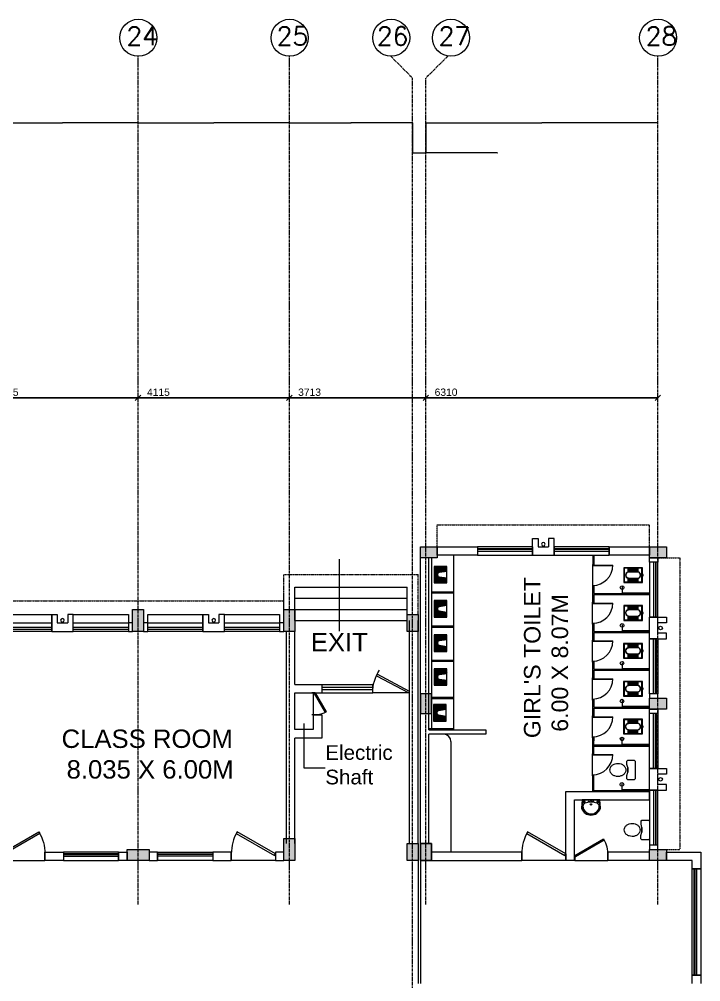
# Model space of a CAD drawing. Header units: inches. Extents: x 719368 to 6315912, y -2624014 to 446967.
# Drawn here: x 5530623 to 5549158, y -1990050 to -1963872 of the extents above; entities that cross this region are included whole.
import ezdxf
from ezdxf.lldxf.tags import DXFTag

# ---------------------------------------------------------------- set-up
doc = ezdxf.new("R2010")
doc.units = ezdxf.units.IN
doc.header["$LTSCALE"] = 20
doc.header["$MEASUREMENT"] = 0
doc.header["$PDMODE"] = 3
for name, pattern in [('CENTER', [2, 1.25, -0.25, 0.25, -0.25]), ('CENTER2', [1.125, 0.75, -0.125, 0.125, -0.125]), ('DASHED2', [0.375, 0.25, -0.125])]:
    doc.linetypes.add(name, pattern=pattern)
doc.layers.get('0').update_dxf_attribs({"color": 51, "lineweight": 30})
doc.layers.get('Defpoints').update_dxf_attribs({"lineweight": 25})
for name, color, linetype, lineweight in [('CLL LEV.', 252, 'Continuous', 18), ('COLUMN', 2, 'Continuous', 25), ('CUBICAL TOILET', 160, 'Continuous', 9), ('DIM', 7, 'Continuous', 13), ('DOOR', 43, 'Continuous', 13), ('FIXTURE', 15, 'DASHDOT', 9), ('GRID', 202, 'CENTER', 5), ('PROJ.', 30, 'DASHED2', 13), ('STAIR', 4, 'Continuous', 25), ('Text', 7, 'Continuous', 15), ('Ventilator', 6, 'DASHED', 20), ('WALL', 1, 'Continuous', 18), ('window', 71, 'Continuous', 18), ('Window-Wall', 7, 'Continuous', 20)]:
    doc.layers.add(name, color=color, linetype=linetype, lineweight=lineweight)
for name, color, linetype in [('expension joint', 248, 'Continuous'), ('grid text', 140, 'Continuous'), ('STAIRS', 1, 'Continuous')]:
    doc.layers.add(name, color=color, linetype=linetype)
doc.styles.add('BOLD', font='arial.ttf')
doc.styles.add('L120', font='simplex.shx', dxfattribs={"height": 1})
doc.styles.add('Tabrej', font='romans.shx')
tags = doc.linetypes.add('DASHDOT', pattern=[1, 0.5, -0.25, 0, -0.25]).pattern_tags.tags
tags[10:11] = [DXFTag(74, 4), DXFTag(75, 0), DXFTag(340, '0'), DXFTag(46, 1.0), DXFTag(50, 0.0), DXFTag(44, 0.0), DXFTag(45, 0.0)]
tags[8:9] = [DXFTag(74, 4), DXFTag(75, 0), DXFTag(340, '0'), DXFTag(46, 1.0), DXFTag(50, 0.0), DXFTag(44, 0.0), DXFTag(45, 0.0)]
tags[6:7] = [DXFTag(74, 4), DXFTag(75, 0), DXFTag(340, '0'), DXFTag(46, 1.0), DXFTag(50, 0.0), DXFTag(44, 0.0), DXFTag(45, 0.0)]
tags[4:5] = [DXFTag(74, 4), DXFTag(75, 0), DXFTag(340, '0'), DXFTag(46, 1.0), DXFTag(50, 0.0), DXFTag(44, 0.0), DXFTag(45, 0.0)]
tags = doc.linetypes.add('DASHED', pattern=[0.75, 0.5, -0.25]).pattern_tags.tags
tags[6:7] = [DXFTag(74, 4), DXFTag(75, 0), DXFTag(340, '0'), DXFTag(46, 1.0), DXFTag(50, 0.0), DXFTag(44, 0.0), DXFTag(45, 0.0)]
tags[4:5] = [DXFTag(74, 4), DXFTag(75, 0), DXFTag(340, '0'), DXFTag(46, 1.0), DXFTag(50, 0.0), DXFTag(44, 0.0), DXFTag(45, 0.0)]
doc.dimstyles.new('Copy of S3', dxfattribs={"dimtxt": 200, "dimasz": 150, "dimexe": 5, "dimexo": 5, "dimgap": 50, "dimtad": 1, "dimjust": 1, "dimdec": 0, "dimzin": 3, "dimdsep": 46, "dimtxsty": 'BOLD', "dimblk1": 'OBLIQUE', "dimblk2": 'OBLIQUE', "dimsah": 1, "dimcen": 0.0625, "dimdle": 5, "dimclrd": 230, "dimclre": 251, "dimclrt": 2, "dimadec": 0, "dimazin": 0, "dimtfac": 1, "dimtdec": 0, "dimtix": 1, "dimtofl": 0, "dimtmove": 2, "dimatfit": 3, "dimfxl": 0, "dimtolj": 1, "dimtzin": 2, "dimlwd": -1, "dimlwe": -1, "dimarcsym": 0})
doc.dimstyles.new('Current Dim style', dxfattribs={"dimscale": 0.3, "dimtxt": 1.8, "dimasz": 1.2, "dimexe": 0.18, "dimexo": 1, "dimgap": 0.09, "dimtad": 0, "dimzin": 0, "dimdsep": 46, "dimtxsty": 'Tabrej', "dimcen": 0.09, "dimclrd": 256, "dimclre": 256, "dimclrt": 7, "dimadec": 0, "dimazin": 0, "dimtfac": 1, "dimtofl": 0, "dimtmove": 2, "dimatfit": 3, "dimfxl": 0, "dimtolj": 1, "dimtzin": 0, "dimlwd": -1, "dimlwe": -1, "dimarcsym": 0})
doc.dimstyles.new('DIM', dxfattribs={"dimtxt": 0.8, "dimasz": 0.4, "dimexe": 0.18, "dimexo": 0.0625, "dimgap": 0.1, "dimtad": 0, "dimdec": 3, "dimzin": 0, "dimdsep": 46, "dimtxsty": 'Tabrej', "dimcen": 0, "dimclrd": 251, "dimclre": 256, "dimclrt": 7, "dimadec": 0, "dimazin": 0, "dimtfac": 1, "dimtdec": 3, "dimtofl": 0, "dimtmove": 0, "dimatfit": 3, "dimfxl": 0, "dimtolj": 1, "dimtzin": 0, "dimlwd": -1, "dimlwe": -1, "dimarcsym": 0})

# ---------------------------------------------------------------- blocks, each defined once
blk = doc.blocks.new('*U81')
for p, q in [((0, 0), (0, 6)), ((40, 0), (40, 6))]:
    blk.add_line(p, q)
blk.add_lwpolyline([(0, 0), (34.64, -20), (35.52, -18.48), (0.88, 1.52)], close=True)
blk.add_arc((0, 0), 40, 330, 360)
blk = doc.blocks.new('New Doors')
at = {"layer": 'DOOR'}
blk.add_line((0, 0.18), (1.199, 0.18), dxfattribs=at)
at = {"layer": 'DOOR', "xscale": 0.0299845412869386, "yscale": 0.0299845412869386, "zscale": 0.0299845412869386}
blk.add_blockref('*U81', (0, 0), dxfattribs=at)
blk = doc.blocks.new('VENTILATOR')
at = {"layer": 'Ventilator', "ltscale": 0.02}
for p, q in [((-0.18, -1.5), (-0.18, 0)), ((-0.165, 0), (-0.165, -1.5))]:
    blk.add_line(p, q, dxfattribs=at)
at = {"layer": 'Window-Wall'}
for p, q in [((-0.23, 0), (0, 0)), ((-0.23, -1.5), (-0.23, 0)), ((-0.115, 0), (-0.115, -1.5)), ((0, 0), (0, -1.5)), ((-0.23, -1.5), (0, -1.5))]:
    blk.add_line(p, q, dxfattribs=at)
blk = doc.blocks.new('1.5 M Window')
at = {"layer": 'CLL LEV.'}
for p, q in [((-0.23, 0), (-0.46, 0)), ((-0.46, 0), (-0.46, -1.5)), ((-0.46, -1.5), (-0.23, -1.5))]:
    blk.add_line(p, q, dxfattribs=at)
at = {"layer": 'window'}
for p, q in [((-0.065, 0), (-0.065, -1.5)), ((-0.05, -1.5), (-0.05, 0))]:
    blk.add_line(p, q, dxfattribs=at)
at = {"layer": 'Window-Wall'}
for p, q in [((0, 0), (-0.23, 0)), ((-0.23, 0), (-0.23, -1.5)), ((-0.115, 0), (-0.115, -1.5)), ((0, -1.5), (0, 0)), ((-0.23, -1.5), (0, -1.5))]:
    blk.add_line(p, q, dxfattribs=at)
blk = doc.blocks.new('New Shaft')
at = {"layer": 'FIXTURE'}
blk.add_circle((0.327, -0.302), 0.05, dxfattribs=at)
at = {"layer": 'WALL'}
for p, q in [((0.035, 0), (0.62, 0)), ((0.035, 0), (0.035, -0.46)), ((0.185, -0.46), (0.185, -0.23)), ((0.185, -0.23), (0.47, -0.23)), ((0.47, -0.46), (0.47, -0.23)), ((0.62, 0), (0.62, -0.46)), ((0.035, -0.46), (0.185, -0.46)), ((0.62, -0.46), (0.47, -0.46))]:
    blk.add_line(p, q, dxfattribs=at)
blk = doc.blocks.new('Door - Left Hung 36 in.')
blk.add_lwpolyline([(0.75, -1.3), (0, 0), (31.18, 18), (31.93, 16.7)], close=True)
blk.add_arc((0, 0), 36, 0, 37.31013)
blk = doc.blocks.new('C3')
at = {"layer": 'COLUMN'}
h = blk.add_hatch(color=7, dxfattribs=at)
h.dxf.hatch_style = 1
h.paths.add_polyline_path([(0.3, 0), (0, 0), (0, -0.53), (0.3, -0.53)])
for p, q in [((0, 0), (0, -0.53)), ((0.3, 0), (0, 0)), ((0.3, -0.53), (0.3, 0)), ((0, -0.53), (0.3, -0.53))]:
    blk.add_line(p, q, dxfattribs=at)
blk = doc.blocks.new('*X5')
at = {"color": 0}
for p, q in [((705, 323), (943, 561)), ((705, 365), (900, 561)), ((705, 408), (858, 561)), ((705, 450), (815, 561)), ((705, 493), (773, 561)), ((705, 535), (730, 561)), ((848, 383), (705, 526)), ((854, 419), (712, 561)), ((866, 449), (755, 561)), ((888, 469), (797, 561)), ((921, 479), (839, 561)), ((1145, 298), (882, 561)), ((899, 474), (985, 561)), ((1145, 340), (924, 561)), ((944, 477), (1027, 561)), ((1145, 383), (967, 561)), ((971, 462), (1070, 561)), ((990, 438), (1112, 561)), ((998, 404), (1145, 551)), ((1145, 425), (1009, 561)), ((1145, 467), (1051, 561)), ((1145, 510), (1094, 561)), ((1145, 552), (1136, 561)), ((842, 346), (705, 483)), ((835, 310), (705, 441)), ((705, 280), (858, 434)), ((829, 274), (705, 398)), ((705, 238), (847, 381)), ((823, 237), (705, 356)), ((798, 221), (705, 314)), ((755, 221), (705, 271)), ((730, 221), (839, 330)), ((772, 221), (830, 279)), ((1145, 255), (999, 401)), ((1004, 368), (1145, 508)), ((1137, 221), (1007, 350)), ((1011, 332), (1145, 466)), ((1095, 221), (1016, 299)), ((1017, 295), (1145, 423)), ((1023, 259), (1145, 381)), ((1029, 223), (1145, 339)), ((1069, 221), (1145, 296)), ((713, 221), (705, 229)), ((815, 221), (822, 228)), ((1052, 221), (1024, 248)), ((1112, 221), (1145, 254))]:
    blk.add_line(p, q, dxfattribs=at)
blk = doc.blocks.new('RSA CL7')
blk.add_lwpolyline([(8.9, 0), (-8.9, 0), (-8.9, -13.8), (-3.9, -13.8), (3.9, -13.8), (8.9, -13.8)], close=True)
blk.add_lwpolyline([(-4.1, -13.6), (-2.8, -5.7, -0.835943), (2.8, -5.8), (4.1, -13.6), (8.7, -13.6), (8.7, -0.2), (-8.7, -0.2), (-8.7, -13.6)], format="xyb", close=True)
blk.add_lwpolyline([(-3.9, -13.8), (-2.6, -5.8, -0.835548), (2.6, -5.8), (3.9, -13.8)], format="xyb")
for centre, start, end in [((-1.4, -4.1), 207.2135, 40.9564), ((0, -3.6), 185.8999, 355.8249), ((1.5, -4.1), 140.9962, 329.3468)]:
    blk.add_arc(centre, 0.493, start, end)
at = {"xscale": 0.0393714285714286, "yscale": 0.0393714285714286, "zscale": 0.0393714285714286}
blk.add_blockref('*X5', (-36.4, -22.3), dxfattribs=at)
blk = doc.blocks.new('RH 1200')
for p, q in [((21, 0), (21, 43.3)), ((21.7, 0), (21.7, 43.3)), ((-21.7, 0), (21.7, 0)), ((21.7, 0), (21, 0))]:
    blk.add_line(p, q)
at = {"extrusion": (0, 0, -1)}
blk.add_ellipse((21.7, 0), major_axis=(-30.6, 30.6), ratio=1, start_param=5.497787, end_param=7.068583, dxfattribs=at)
blk = doc.blocks.new('GHH')
at = {"layer": 'DOOR', "ltscale": 20}
blk.add_line((3289.697, -299.103), (3289.697, -299.853), dxfattribs=at)
at = {"layer": 'DOOR', "ltscale": 20, "xscale": 0.015874999996413, "yscale": 0.015874999996413, "zscale": 0.015874999996413, "rotation": 270}
blk.add_blockref('RH 1200', (3289.697, -299.479), dxfattribs=at)
blk = doc.blocks.new('RSA CL6')
for p, q in [((5.5, 3.5), (5.5, 7.3)), ((5.9, 3.5), (5.9, 7.3)), ((6.3, 3.5), (6.3, 7.3)), ((6.7, 3.4), (6.7, 7.3)), ((7.1, 3.4), (7.1, 7.3)), ((7.5, 3.4), (7.5, 7.3)), ((7.9, 3.4), (7.9, 7.3)), ((8.3, 3.4), (8.3, 7.3)), ((8.7, 3.4), (8.7, 7.3)), ((9.1, 3.4), (9.1, 7.3)), ((9.4, 3.4), (9.4, 7.3)), ((9.8, 3.4), (9.8, 7.3)), ((10.2, 3.4), (10.2, 7.3)), ((10.6, 3.4), (10.6, 7.3)), ((11, 3.3), (11, 7.3)), ((11.4, 3.3), (11.4, 7.3)), ((11.8, 3.3), (11.8, 7.3)), ((12.2, 3.3), (12.2, 7.3)), ((12.6, 3.3), (12.6, 7.3)), ((13, 3.3), (13, 7.3)), ((13.4, 3.3), (13.4, 7.3)), ((13.8, 3.3), (13.8, 7.3)), ((14.2, 3.3), (14.2, 7.3)), ((14.6, 3.3), (14.6, 7.3)), ((15, 3.2), (15, 7.3)), ((15.4, 3.2), (15.4, 7.3)), ((15.7, 3.2), (15.7, 7.3)), ((16.1, 3.2), (16.1, 7.3)), ((16.1, 7.3), (16.1, 3.2)), ((5.5, -7.3), (5.5, -3.5)), ((5.9, -7.3), (5.9, -3.5)), ((6.3, -7.3), (6.3, -3.4)), ((6.7, -7.3), (6.7, -3.4)), ((7.1, -7.3), (7.1, -3.4)), ((7.5, -7.3), (7.5, -3.4)), ((7.9, -7.3), (7.9, -3.4)), ((8.3, -7.3), (8.3, -3.4)), ((8.7, -7.3), (8.7, -3.4)), ((9.1, -7.3), (9.1, -3.4)), ((9.4, -7.3), (9.4, -3.4)), ((9.8, -7.3), (9.8, -3.3)), ((10.2, -7.3), (10.2, -3.3)), ((10.6, -7.3), (10.6, -3.3)), ((11, -7.3), (11, -3.3)), ((11.4, -7.3), (11.4, -3.3)), ((11.8, -7.3), (11.8, -3.3)), ((12.2, -7.3), (12.2, -3.3)), ((12.6, -7.3), (12.6, -3.3)), ((13, -7.3), (13, -3.3)), ((13.4, -7.3), (13.4, -3.2)), ((13.8, -7.3), (13.8, -3.2)), ((14.2, -7.3), (14.2, -3.2)), ((14.6, -7.3), (14.6, -3.2)), ((15, -7.3), (15, -3.2)), ((15.4, -7.3), (15.4, -3.2)), ((15.7, -7.3), (15.7, -3.2)), ((16.1, -3.2), (16.1, -7.3)), ((16.1, -7.3), (16.1, -3.2))]:
    blk.add_line(p, q)
blk.add_lwpolyline([(0.8, -0.6), (0, -0.6), (0, 0.6), (0.8, 0.6)])
for points in [[(0.8, 7.9), (20.9, 7.9), (20.9, -7.9), (0.8, -7.9)], [(1.4, 7.3), (20.3, 7.3), (20.3, -7.3), (1.4, -7.3)]]:
    blk.add_lwpolyline(points, close=True)
for points in [[(5.5, 3.5), (16.1, 3.2, -0.899983), (16.1, -3.2), (5.5, -3.5, -0.799392)], [(5.5, 3.3), (16.1, 3, -0.897689), (16.1, -3), (5.6, -3.3, -0.793494), (5.5, 3.3)]]:
    blk.add_lwpolyline(points, format="xyb", close=True)
blk = doc.blocks.new('ENGLISH SHEET')
at = {"layer": 'FIXTURE'}
for p, q in [((4663.798, 251.204), (4663.773, 251.179)), ((4663.773, 251.179), (4663.773, 250.696)), ((4663.976, 251.204), (4663.798, 251.204)), ((4664.002, 251.179), (4663.976, 251.204)), ((4663.976, 251.001), (4664.002, 251.09)), ((4664.002, 251.09), (4664.002, 251.179)), ((4663.976, 250.874), (4663.976, 251.001)), ((4663.976, 251.001), (4663.976, 250.874)), ((4664.002, 250.785), (4663.976, 250.874)), ((4663.773, 250.696), (4663.798, 250.67)), ((4663.798, 250.67), (4663.976, 250.67)), ((4663.976, 250.67), (4664.002, 250.696)), ((4664.002, 250.696), (4664.002, 250.785))]:
    blk.add_line(p, q, dxfattribs=at)
blk.add_lwpolyline([(4664.459, 250.937, 0.117036), (4664.443, 251.003, 0.104338), (4664.396, 251.063, 0.09029), (4664.321, 251.105, 0.09898), (4664.243, 251.115, 0.08237), (4664.159, 251.101, 0.09029), (4664.09, 251.063, 0.104338), (4664.043, 251.003, 0.117036), (4664.027, 250.937, 0.117036), (4664.043, 250.871, 0.104338), (4664.09, 250.811, 0.09029), (4664.159, 250.773, 0.08237), (4664.243, 250.759, 0.08237), (4664.327, 250.773, 0.09029), (4664.396, 250.811, 0.104338), (4664.443, 250.871, 0.117036)], format="xyb", close=True, dxfattribs=at)
blk = doc.blocks.new('RSA BASIN 9')
for points in [[(-0.1, -16.2, 0.340881), (10, -9, 0.074195), (10.1, -8.9), (9.5, 0), (-9.5, 0), (-10, -8.8, 0.082611), (-10, -9.2, 0.330812), (-0.1, -16.2)], [(0, -15, 0.391482), (8.9, -6.7, 0.252869), (6.5, -3.5, 0.087242), (0, -2.5, 0.079484), (-6.5, -3.5, 0.2542), (-8.8, -6.7, 0.39026), (0, -15)], [(-8.6, -2, -0.907437), (-8.4, -1.8), (-7.5, -2.6, -0.907437), (-7.6, -2.7)], [(-8.2, -1.6, -0.907437), (-8.1, -1.5), (-7.1, -2.3, -0.907437), (-7.3, -2.4)], [(-7.8, -1.3, -0.907437), (-7.7, -1.2), (-6.8, -1.9, -0.907437), (-6.9, -2.1)], [(7.8, -1.3, 0.907437), (7.7, -1.2), (6.8, -1.9, 0.907437), (6.9, -2.1)], [(8.2, -1.6, 0.907437), (8.1, -1.5), (7.1, -2.3, 0.907437), (7.3, -2.4)], [(8.6, -2, 0.907437), (8.4, -1.8), (7.5, -2.6, 0.907437), (7.6, -2.7)]]:
    blk.add_lwpolyline(points, format="xyb", close=True)
for points in [[(-5.9, -3.3), (-6.2, -3, -0.183787), (-6.2, -2.7, 0.126662), (-6.2, -2.4), (-6.6, -1.4, 0.35453), (-7.1, -1), (-8.7, -1, 0.414214), (-9.1, -1.4), (-9.6, -9.1, 0.329849), (-0.1, -15.8, 0.338736), (9.6, -8.9, 0.075632), (9.7, -8.8), (9.1, -1.4, 0.414214), (8.7, -1), (7.1, -1, 0.35453), (6.6, -1.4), (6.2, -2.4, 0.126662), (6.2, -2.7, -0.183787), (6.2, -3), (5.9, -3.3)], [(-6.2, -3.4), (-6.2, -3.3, 0.220542), (-6.5, -3.1), (-8.7, -2.8, -0.361119), (-9.2, -2.3)], [(6.2, -3.4), (6.2, -3.3, -0.220542), (6.5, -3.1), (8.7, -2.8, 0.358803), (9.2, -2.3, 0.358803)]]:
    blk.add_lwpolyline(points, format="xyb")
for centre, radius in [((-2.3, -1.6), 0.399), ((0, -4.8), 0.771), ((0, -4.8), 0.602), ((0, -1.2), 0.399), ((2.3, -1.5), 0.399)]:
    blk.add_circle(centre, radius)
blk = doc.blocks.new('C2')
at = {"layer": 'COLUMN'}
h = blk.add_hatch(color=7, dxfattribs=at)
h.dxf.hatch_style = 1
h.paths.add_polyline_path([(0.3, 0), (0, 0), (0, -0.6), (0.3, -0.6)])
for p, q in [((0, 0), (0, -0.6)), ((0.3, 0), (0, 0)), ((0.3, -0.6), (0.3, 0)), ((0, -0.6), (0.3, -0.6))]:
    blk.add_line(p, q, dxfattribs=at)
blk = doc.blocks.new('CU')
at = {"layer": 'WALL', "linetype": 'CENTER2'}
h = blk.add_hatch(color=256, dxfattribs=at)
h.dxf.hatch_style = 1
h.paths.add_polyline_path([(0, 0.035), (0, -0.265), (0.46, -0.265), (0.46, 0.035)])
at = {"layer": 'COLUMN', "linetype": 'CENTER2'}
blk.add_lwpolyline([(0, 0.035), (0, -0.265), (0.46, -0.265), (0.46, 0.035), (0, 0.035)], dxfattribs=at)
blk = doc.blocks.new('*D768')
at = {"layer": 'Defpoints', "color": 0}
for p in [(5529740, -1966687), (5533855, -1966687), (5533855, -1966687)]:
    blk.add_point(p, dxfattribs=at)
at = {"layer": 'DIM'}
for p, q in [((5529740, -1966687), (5529740, -1966687)), ((5533855, -1966687), (5533855, -1966687))]:
    blk.add_line(p, q, dxfattribs=at)
at = {"layer": 'DIM', "color": 251}
for p, q in [((5529740, -1966687), (5531796, -1966687)), ((5533854, -1966687), (5531799, -1966687))]:
    blk.add_line(p, q, dxfattribs=at)
for points in [[(5529740, -1966687), (5529740, -1966687), (5529740, -1966687)], [(5533854, -1966687), (5533854, -1966687), (5533855, -1966687)]]:
    blk.add_solid(points, dxfattribs=at)
at = {"layer": 'DIM', "color": 7, "insert": (5531797, -1966687), "char_height": 0.5, "attachment_point": 5, "style": 'Tabrej'}
blk.add_mtext('\\A1;4115.000', dxfattribs=at)
blk = doc.blocks.new('*D769')
at = {"layer": 'Defpoints', "color": 0}
for p in [(5533855, -1966687), (5537970, -1966687), (5537970, -1966687)]:
    blk.add_point(p, dxfattribs=at)
at = {"layer": 'DIM'}
for p, q in [((5533855, -1966687), (5533855, -1966687)), ((5537970, -1966687), (5537970, -1966687))]:
    blk.add_line(p, q, dxfattribs=at)
at = {"layer": 'DIM', "color": 251}
for p, q in [((5533855, -1966687), (5535911, -1966687)), ((5537969, -1966687), (5535914, -1966687))]:
    blk.add_line(p, q, dxfattribs=at)
for points in [[(5533855, -1966687), (5533855, -1966687), (5533855, -1966687)], [(5537969, -1966687), (5537969, -1966687), (5537970, -1966687)]]:
    blk.add_solid(points, dxfattribs=at)
at = {"layer": 'DIM', "color": 7, "insert": (5535912, -1966687), "char_height": 0.5, "attachment_point": 5, "style": 'Tabrej'}
blk.add_mtext('\\A1;4115.000', dxfattribs=at)
blk = doc.blocks.new('*D770')
at = {"layer": 'Defpoints', "color": 0}
for p in [(5537970, -1966687), (5541320, -1966687), (5541320, -1966687)]:
    blk.add_point(p, dxfattribs=at)
at = {"layer": 'DIM'}
for p, q in [((5537970, -1966687), (5537970, -1966687)), ((5541320, -1966687), (5541320, -1966687))]:
    blk.add_line(p, q, dxfattribs=at)
at = {"layer": 'DIM', "color": 251}
for p, q in [((5537970, -1966687), (5539643, -1966687)), ((5541319, -1966687), (5539647, -1966687))]:
    blk.add_line(p, q, dxfattribs=at)
for points in [[(5537970, -1966687), (5537970, -1966687), (5537970, -1966687)], [(5541319, -1966687), (5541319, -1966687), (5541320, -1966687)]]:
    blk.add_solid(points, dxfattribs=at)
at = {"layer": 'DIM', "color": 7, "insert": (5539645, -1966687), "char_height": 0.5, "attachment_point": 5, "style": 'Tabrej'}
blk.add_mtext('\\A1;3350.000', dxfattribs=at)
blk = doc.blocks.new('*D771')
at = {"layer": 'Defpoints', "color": 0}
for p in [(5541320, -1966687), (5541682, -1966687), (5541682, -1967503)]:
    blk.add_point(p, dxfattribs=at)
at = {"layer": 'DIM'}
for p, q in [((5541320, -1966687), (5541320, -1967503)), ((5541682, -1966687), (5541682, -1967503))]:
    blk.add_line(p, q, dxfattribs=at)
at = {"layer": 'DIM', "color": 251}
for p in [(5541320, -1967503), (5543624, -1967503)]:
    blk.add_line(p, (5541682, -1967503), dxfattribs=at)
for points in [[(5541320, -1967502), (5541320, -1967503), (5541320, -1967503)], [(5541682, -1967502), (5541682, -1967503), (5541682, -1967503)]]:
    blk.add_solid(points, dxfattribs=at)
at = {"layer": 'DIM', "color": 7, "insert": (5543626, -1967503), "char_height": 0.5, "attachment_point": 5, "style": 'Tabrej'}
blk.add_mtext('\\A1;362.500', dxfattribs=at)
blk = doc.blocks.new('*D772')
at = {"layer": 'Defpoints', "color": 0}
for p in [(5541682, -1966687), (5547992, -1966687), (5547992, -1966687)]:
    blk.add_point(p, dxfattribs=at)
at = {"layer": 'DIM'}
for p, q in [((5541682, -1966687), (5541682, -1966687)), ((5547992, -1966687), (5547992, -1966687))]:
    blk.add_line(p, q, dxfattribs=at)
at = {"layer": 'DIM', "color": 251}
for p, q in [((5541683, -1966687), (5544836, -1966687)), ((5547992, -1966687), (5544839, -1966687))]:
    blk.add_line(p, q, dxfattribs=at)
for points in [[(5541683, -1966687), (5541683, -1966687), (5541682, -1966687)], [(5547992, -1966687), (5547992, -1966687), (5547992, -1966687)]]:
    blk.add_solid(points, dxfattribs=at)
at = {"layer": 'DIM', "color": 7, "insert": (5544837, -1966687), "char_height": 0.5, "attachment_point": 5, "style": 'Tabrej'}
blk.add_mtext('\\A1;6310.000', dxfattribs=at)
blk = doc.blocks.new('_Oblique')
at = {"layer": 'STAIR', "color": 0, "lineweight": -2}
blk.add_line((-0.5, -0.5), (0.5, 0.5), dxfattribs=at)
blk = doc.blocks.new('*D783')
at = {"color": 230}
blk.add_line((5533860, -1974169), (5529735, -1974169), dxfattribs=at)
at = {"color": 251}
for p, q in [((5529740, -1974172), (5529740, -1974164)), ((5533855, -1974172), (5533855, -1974164))]:
    blk.add_line(p, q, dxfattribs=at)
at = {"layer": 'Defpoints', "color": 0}
for p in [(5533855, -1974169), (5529740, -1975078), (5533855, -1975597)]:
    blk.add_point(p, dxfattribs=at)
at = {"color": 230, "xscale": 150, "yscale": 150, "zscale": 150, "rotation": 180}
blk.add_blockref('_Oblique', (5529740, -1974169), dxfattribs=at)
at = {"color": 230, "xscale": 150, "yscale": 150, "zscale": 150}
blk.add_blockref('_Oblique', (5533855, -1974169), dxfattribs=at)
at = {"color": 2, "insert": (5530293, -1974017), "char_height": 200, "attachment_point": 5, "style": 'BOLD'}
blk.add_mtext('\\A1;4115', dxfattribs=at)
blk = doc.blocks.new('*D784')
at = {"color": 230}
blk.add_line((5537975, -1974169), (5533850, -1974169), dxfattribs=at)
at = {"color": 251}
for p, q in [((5533855, -1974172), (5533855, -1974164)), ((5537970, -1974172), (5537970, -1974164))]:
    blk.add_line(p, q, dxfattribs=at)
at = {"layer": 'Defpoints', "color": 0}
for p in [(5537970, -1974169), (5533855, -1975597), (5537970, -1975597)]:
    blk.add_point(p, dxfattribs=at)
at = {"color": 230, "xscale": 150, "yscale": 150, "zscale": 150, "rotation": 180}
blk.add_blockref('_Oblique', (5533855, -1974169), dxfattribs=at)
at = {"color": 230, "xscale": 150, "yscale": 150, "zscale": 150}
blk.add_blockref('_Oblique', (5537970, -1974169), dxfattribs=at)
at = {"color": 2, "insert": (5534408, -1974017), "char_height": 200, "attachment_point": 5, "style": 'BOLD'}
blk.add_mtext('\\A1;4115', dxfattribs=at)
blk = doc.blocks.new('*D785')
at = {"color": 230}
blk.add_line((5541687, -1974169), (5537965, -1974169), dxfattribs=at)
at = {"color": 251}
for p, q in [((5537970, -1974172), (5537970, -1974164)), ((5541682, -1974172), (5541682, -1974164))]:
    blk.add_line(p, q, dxfattribs=at)
at = {"layer": 'Defpoints', "color": 0}
for p in [(5541682, -1974169), (5541682, -1975261), (5537970, -1975597)]:
    blk.add_point(p, dxfattribs=at)
at = {"color": 230, "xscale": 150, "yscale": 150, "zscale": 150, "rotation": 180}
blk.add_blockref('_Oblique', (5537970, -1974169), dxfattribs=at)
at = {"color": 230, "xscale": 150, "yscale": 150, "zscale": 150}
blk.add_blockref('_Oblique', (5541682, -1974169), dxfattribs=at)
at = {"color": 2, "insert": (5538519, -1974017), "char_height": 200, "attachment_point": 5, "style": 'BOLD'}
blk.add_mtext('\\A1;3713', dxfattribs=at)
blk = doc.blocks.new('*D786')
at = {"color": 230}
blk.add_line((5547997, -1974169), (5541677, -1974169), dxfattribs=at)
at = {"color": 251}
for p, q in [((5541682, -1974172), (5541682, -1974164)), ((5547992, -1974172), (5547992, -1974164))]:
    blk.add_line(p, q, dxfattribs=at)
at = {"layer": 'Defpoints', "color": 0}
for p in [(5547992, -1974169), (5541682, -1975261), (5547992, -1975261)]:
    blk.add_point(p, dxfattribs=at)
at = {"color": 230, "xscale": 150, "yscale": 150, "zscale": 150, "rotation": 180}
blk.add_blockref('_Oblique', (5541682, -1974169), dxfattribs=at)
at = {"color": 230, "xscale": 150, "yscale": 150, "zscale": 150}
blk.add_blockref('_Oblique', (5547992, -1974169), dxfattribs=at)
at = {"color": 2, "insert": (5542231, -1974017), "char_height": 200, "attachment_point": 5, "style": 'BOLD'}
blk.add_mtext('\\A1;6310', dxfattribs=at)

msp = doc.modelspace()

# ---------------------------------------------------------------- linework, layer by layer
at = {"layer": 'CUBICAL TOILET'}
for p, q in [((5546219.1174, -1978454.7437), (5546218.9517, -1978710.4535)), ((5546249.1174, -1978454.7631), (5546248.9517, -1978710.4729)), ((5546248.9517, -1978710.4729), (5546218.9517, -1978710.4535)), ((5546218.5826, -1979280.0862), (5546218.4273, -1979519.7435)), ((5546218.5826, -1979280.0862), (5546248.5826, -1979280.1056)), ((5546248.5826, -1979280.1056), (5546248.4467, -1979489.7629)), ((5546218.4273, -1979519.7435), (5546218.2843, -1979740.4533)), ((5546248.4273, -1979519.7629), (5546248.2843, -1979740.4727)), ((5546248.4273, -1979519.7629), (5547768.427, -1979520.7478)), ((5546248.4467, -1979489.7629), (5547768.4464, -1979490.7478)), ((5546248.2843, -1979740.4727), (5546218.2843, -1979740.4533)), ((5546217.9152, -1980310.0859), (5546217.7599, -1980549.7433)), ((5546217.9152, -1980310.0859), (5546247.9152, -1980310.1054)), ((5546247.9152, -1980310.1054), (5546247.7793, -1980519.7627)), ((5546217.7599, -1980549.7433), (5546217.6169, -1980770.4531)), ((5546247.7599, -1980549.7627), (5546247.6169, -1980770.4725)), ((5546247.7599, -1980549.7627), (5547767.7596, -1980550.7476)), ((5546247.7793, -1980519.7627), (5547767.779, -1980520.7476)), ((5546247.6169, -1980770.4725), (5546217.6169, -1980770.4531)), ((5546217.2478, -1981340.0857), (5546217.0925, -1981579.743)), ((5546217.2478, -1981340.0857), (5546247.2478, -1981340.1052)), ((5546247.2478, -1981340.1052), (5546247.1119, -1981549.7625)), ((5546217.0925, -1981579.743), (5546216.9495, -1981800.4529)), ((5546247.0925, -1981579.7625), (5546246.9495, -1981800.4723)), ((5546247.0925, -1981579.7625), (5547767.0922, -1981580.7474)), ((5546247.1119, -1981549.7625), (5547767.1116, -1981550.7474)), ((5546246.9495, -1981800.4723), (5546216.9495, -1981800.4529)), ((5546216.5804, -1982370.0855), (5546216.4251, -1982609.7428)), ((5546216.5804, -1982370.0855), (5546246.5804, -1982370.105)), ((5546246.5804, -1982370.105), (5546246.4445, -1982579.7623)), ((5546216.4251, -1982609.7428), (5546216.2821, -1982830.4526)), ((5546246.4251, -1982609.7623), (5546246.282, -1982830.4721)), ((5546246.4251, -1982609.7623), (5547762.6866, -1982610.7448)), ((5546246.4445, -1982579.7623), (5547762.706, -1982580.7448)), ((5546246.282, -1982830.4721), (5546216.2821, -1982830.4526)), ((5546215.9129, -1983400.0853), (5546215.7577, -1983639.7426)), ((5546215.9129, -1983400.0853), (5546245.9129, -1983400.1047)), ((5546245.9129, -1983400.1047), (5546245.7771, -1983609.7621)), ((5546215.7577, -1983639.7426), (5546215.6146, -1983860.4524)), ((5546245.7577, -1983639.7621), (5546245.6146, -1983860.4719)), ((5546245.7577, -1983639.7621), (5547765.7573, -1983640.747)), ((5546245.7771, -1983609.7621), (5547765.7768, -1983610.747)), ((5546245.6146, -1983860.4719), (5546215.6146, -1983860.4524)), ((5546215.2455, -1984430.0851), (5546214.9574, -1984874.7424)), ((5546215.2455, -1984430.0851), (5546245.2455, -1984430.1045)), ((5546245.2455, -1984430.1045), (5546244.9768, -1984844.7618)), ((5546244.9768, -1984844.7618), (5547762.4501, -1984845.7451))]:
    msp.add_line(p, q, dxfattribs=at)
at = {"layer": 'DOOR'}
for p, q in [((5538619.0166, -1982192.9623), (5538619.0166, -1982792.6532)), ((5541220.4481, -1982193.6789), (5540240.5888, -1982193.3563))]:
    msp.add_line(p, q, dxfattribs=at)
at = {"layer": 'expension joint'}
for p, q in [((5541469.9501, -1986751.7863), (5541469.9501, -1990101.7863)), ((5541532.4501, -1986751.7863), (5541532.4501, -1990101.7863))]:
    msp.add_line(p, q, dxfattribs=at)
at = {"layer": 'FIXTURE'}
for p, q in [((5541831.3145, -1978521.98), (5541831.3145, -1982256.98)), ((5542431.3145, -1978451.98), (5542431.3145, -1983201.98)), ((5542432.3728, -1979451.98), (5541832.3728, -1979451.98)), ((5542432.3728, -1979481.98), (5541832.3728, -1979481.98)), ((5542432.02, -1980381.98), (5541832.02, -1980381.98)), ((5542432.02, -1980411.98), (5541832.02, -1980411.98)), ((5541831.3145, -1980681.98), (5541831.3145, -1983171.98)), ((5541831.3145, -1980681.98), (5541831.3145, -1983171.98)), ((5542431.6672, -1981311.98), (5541831.6672, -1981311.98)), ((5542431.6672, -1981341.98), (5541831.6672, -1981341.98)), ((5542431.6155, -1982321.8073), (5541831.6155, -1982321.8073)), ((5542431.6155, -1982351.8073), (5541831.6155, -1982351.8073)), ((5542431.6672, -1983171.98), (5541761.3145, -1983171.98)), ((5542431.6672, -1983171.98), (5541761.3145, -1983171.98)), ((5542431.3145, -1983201.98), (5541762.4501, -1983201.98)), ((5542431.3145, -1983201.98), (5541762.4501, -1983201.98)), ((5542165.1455, -1983316.9625), (5541762.4501, -1983316.9799)), ((5542365.0159, -1983517.0921), (5542365.0159, -1986521.7863))]:
    msp.add_line(p, q, dxfattribs=at)
at = {"layer": 'FIXTURE', "ltscale": 0.05}
for p, q in [((5547018.5621, -1979311.9949), (5547018.4546, -1979477.8363)), ((5547768.4545, -1979478.3223), (5547018.4546, -1979477.8363)), ((5547017.8946, -1980341.9947), (5547017.7872, -1980507.8361)), ((5547767.7871, -1980508.3221), (5547017.7872, -1980507.8361)), ((5547017.2272, -1981371.9945), (5547017.1198, -1981537.8359)), ((5547767.1197, -1981538.3219), (5547017.1198, -1981537.8359)), ((5547016.5598, -1982401.9942), (5547016.4524, -1982567.8357)), ((5547762.7141, -1982568.3192), (5547016.4524, -1982567.8357)), ((5547015.8924, -1983431.994), (5547015.7849, -1983597.8354)), ((5547765.7848, -1983598.3214), (5547015.7849, -1983597.8354)), ((5547015.0922, -1984666.9938), (5547014.9847, -1984832.8352)), ((5547762.4501, -1984833.3195), (5547014.9847, -1984832.8352))]:
    msp.add_line(p, q, dxfattribs=at)
for centre in [(5547018.5518, -1979327.8363), (5547017.8844, -1980357.8361), (5547017.217, -1981387.8359), (5547016.5496, -1982417.8357), (5547015.8821, -1983447.8355), (5547015.0819, -1984682.8352)]:
    msp.add_circle(centre, 50, dxfattribs=at)
at = {"layer": 'FIXTURE'}
msp.add_arc((5542165.0159, -1983516.9625), 200, 359.96287377, 89.96287376, dxfattribs=at)
at = {"layer": 'GRID', "ltscale": 3}
for p, q in [((5533854.9501, -1987946.1463), (5533854.9501, -1964879.5209)), ((5537969.9501, -1987946.1463), (5537969.9501, -1964879.5209)), ((5542273.7534, -1964879.5561), (5541682.4501, -1965470.8594)), ((5547992.4501, -1987946.1463), (5547992.4501, -1964879.5209)), ((5541682.4501, -1987946.1463), (5541682.4501, -1965470.8594))]:
    msp.add_line(p, q, dxfattribs=at)
at = {"layer": 'GRID', "color": 190, "ltscale": 3}
for p in [(5540728.6467, -1964879.5561), (5541319.9501, -2014013.1905)]:
    msp.add_line(p, (5541319.9501, -1965470.8594), dxfattribs=at)
at = {"layer": 'grid text'}
for centre in [(5533861.7585, -1964375.9605), (5537976.7584, -1964375.9605), (5542364.4432, -1964375.9605), (5547999.2584, -1964375.9605)]:
    msp.add_circle(centre, 503.6064, dxfattribs=at)
at = {"layer": 'grid text', "color": 190}
msp.add_circle((5540739.0658, -1964375.9605), 503.6064, dxfattribs=at)
at = {"layer": 'PROJ.'}
for p, q in [((5541992.4501, -1977621.7183), (5547762.4501, -1977621.7183)), ((5547762.4501, -1978221.7863), (5547762.4501, -1977621.7183)), ((5548592.5181, -1978521.7863), (5548592.5181, -1986451.7863)), ((5537819.9501, -1978971.7863), (5541469.9501, -1978971.7863)), ((5537819.9501, -1979921.7863), (5537819.9501, -1978971.7863)), ((5541469.9501, -1980061.7863), (5541469.9501, -1978971.7863)), ((5511924.9502, -1979691.7637), (5537819.9501, -1979691.7637))]:
    msp.add_line(p, q, dxfattribs=at)
at = {"layer": 'PROJ.', "ltscale": 0.05}
for p, q in [((5541992.4501, -1978221.7863), (5541992.4501, -1977621.7183)), ((5547992.4501, -1978521.7863), (5548592.5181, -1978521.7863)), ((5537819.9501, -1980291.8317), (5537819.9501, -1979461.7637)), ((5547992.4501, -1986451.7863), (5548592.5181, -1986451.7863))]:
    msp.add_line(p, q, dxfattribs=at)
at = {"layer": 'STAIRS'}
for p, q in [((5538119.9501, -1979321.7863), (5541169.9501, -1979321.7863)), ((5538119.9501, -1980221.7863), (5538119.9501, -1979321.7863)), ((5541169.9501, -1980221.7863), (5541169.9501, -1979321.7863)), ((5538119.9501, -1979621.7863), (5541169.9501, -1979621.7863)), ((5538119.9501, -1979921.7863), (5541169.9501, -1979921.7863)), ((5538119.9501, -1980221.7863), (5541169.9501, -1980221.7863))]:
    msp.add_line(p, q, dxfattribs=at)
at = {"layer": 'WALL'}
for p, q in [((5541532.4501, -1986291.7863), (5541532.4501, -1978521.7863)), ((5541532.4501, -1986291.7863), (5541532.4501, -1978521.7863)), ((5541762.4501, -1983201.98), (5541762.4501, -1978521.7863)), ((5541762.4501, -1982221.7863), (5541762.4501, -1978521.7863)), ((5541239.9501, -1986291.7863), (5541239.9501, -1980221.7863)), ((5541469.9501, -1986291.7863), (5541469.9501, -1980221.7863)), ((5537889.9501, -1986291.7863), (5537889.9501, -1980521.7863)), ((5538119.9501, -1981962.9719), (5538119.9501, -1980521.7863)), ((5538119.9501, -1981962.9719), (5538849.0166, -1981962.9719)), ((5538119.9501, -1983192.9623), (5538119.9501, -1982192.9623)), ((5538119.9501, -1982192.9623), (5538849.0166, -1982192.9623)), ((5538849.0166, -1981962.9719), (5538849.0166, -1982192.9699)), ((5538619.0166, -1982792.6532), (5538619.0166, -1983192.9623)), ((5538619.0166, -1982792.6532), (5538849.0166, -1982792.6532)), ((5538849.0166, -1982792.6532), (5538849.0166, -1983422.9623)), ((5541762.4501, -1983201.98), (5541762.4501, -1982738.1997)), ((5538619.0166, -1983192.9623), (5538119.0166, -1983192.9623)), ((5538849.0166, -1983422.9623), (5538119.0166, -1983422.9623)), ((5538119.9501, -1986291.7863), (5538119.9501, -1983422.9623)), ((5541762.4501, -1986291.7863), (5541762.4501, -1983316.9799)), ((5541762.4501, -1986291.7863), (5541762.4501, -1983316.9799)), ((5547992.4501, -1984251.7863), (5547762.4501, -1984251.7863)), ((5547992.4501, -1984251.7863), (5548142.9064, -1984251.7863)), ((5545492.4501, -1984874.7436), (5547762.6588, -1984874.7397)), ((5545492.4563, -1986751.8506), (5545492.4501, -1984874.7436)), ((5547762.4501, -1985104.7397), (5547762.4497, -1984874.7397)), ((5545722.4501, -1985104.7432), (5547762.6592, -1985104.7397)), ((5545722.4501, -1986751.8441), (5545722.4501, -1985104.7432)), ((5544289.7002, -1986521.7863), (5541832.4501, -1986521.7863)), ((5541832.4501, -1986521.7863), (5541832.4501, -1986751.7863)), ((5544289.7002, -1986751.7863), (5544289.7002, -1986521.7863)), ((5545492.4501, -1986751.8506), (5545492.4401, -1986521.8236)), ((5547762.4401, -1986521.7863), (5546631.9768, -1986521.824)), ((5546631.9768, -1986751.8183), (5546631.9768, -1986521.824)), ((5548222.4501, -1986521.8248), (5549158.2629, -1986521.8248)), ((5548222.4501, -1986751.8248), (5548222.4501, -1986521.8248)), ((5549158.2629, -1986521.8248), (5549158.2629, -1986751.8248)), ((5541832.4501, -1986751.7863), (5544289.7002, -1986751.7863)), ((5545722.4501, -1986751.8441), (5545492.4501, -1986751.8506)), ((5547762.4501, -1986751.7863), (5546631.9768, -1986751.8183)), ((5548928.2629, -1986751.8248), (5548222.4501, -1986751.8248)), ((5548928.2629, -1986981.8248), (5548928.2629, -1986751.8248)), ((5549158.2629, -1986751.8248), (5549158.2629, -1986981.8248)), ((5549158.2629, -1986981.8248), (5548928.2629, -1986981.8248))]:
    msp.add_line(p, q, dxfattribs=at)
at = {"layer": 'WALL', "linetype": 'CENTER2'}
msp.add_line((5545492.4501, -1986751.8744), (5545492.4501, -1986521.8744), dxfattribs=at)
at = {"layer": 'WALL'}
for points in [[(5541992.4501, -1978451.809), (5541992.4501, -1978221.809), (5543084.9501, -1978221.809), (5543084.9501, -1978451.809), (5541992.4501, -1978451.809)], [(5541992.4501, -1978451.809), (5541992.4501, -1978221.809), (5543084.9501, -1978221.809), (5543084.9501, -1978451.809), (5541992.4501, -1978451.809)], [(5546669.9501, -1978451.7863), (5546669.9501, -1978221.7863), (5547762.4501, -1978221.7863), (5547762.4501, -1978451.7863), (5546669.9501, -1978451.7863)], [(5547992.4501, -1978636.7864), (5547762.4501, -1978636.7864), (5547762.4501, -1978521.7864), (5547992.4501, -1978521.7864), (5547992.4501, -1978636.7864)], [(5533589.9501, -1980291.7863), (5533589.9501, -1980521.7863), (5533704.9501, -1980521.7863), (5533704.9501, -1980291.7863), (5533589.9501, -1980291.7863)], [(5534004.9501, -1980291.7863), (5534004.9501, -1980521.7863), (5534119.9501, -1980521.7863), (5534119.9501, -1980291.7863), (5534004.9501, -1980291.7863)], [(5537704.9501, -1980291.7637), (5537704.9501, -1980521.7637), (5537819.9501, -1980521.7637), (5537819.9501, -1980291.7637), (5537704.9501, -1980291.7637)], [(5537704.9501, -1980291.7863), (5537704.9501, -1980521.7863), (5537819.9501, -1980521.7863), (5537819.9501, -1980291.7863), (5537704.9501, -1980291.7863)], [(5547992.4501, -1982221.7864), (5547762.4501, -1982221.7864), (5547762.4501, -1982336.7864), (5547992.4501, -1982336.7864), (5547992.4501, -1982221.7864)], [(5547992.4501, -1982751.7863), (5547762.4501, -1982751.7863), (5547762.4501, -1982636.7863), (5547992.4501, -1982636.7863), (5547992.4501, -1982751.7863)], [(5541762.4501, -1983201.98), (5543309.0148, -1983201.98), (5543309.0148, -1983316.9799), (5541762.4501, -1983316.9799)], [(5541762.4501, -1983201.98), (5543309.0148, -1983201.98), (5543309.0148, -1983316.9799), (5541762.4501, -1983316.9799)], [(5533324.9501, -1986751.7863), (5533324.9501, -1986521.7863), (5533554.9501, -1986521.7863), (5533554.9501, -1986751.7863), (5533324.9501, -1986751.7863)], [(5534384.9501, -1986751.7863), (5534384.9501, -1986521.7863), (5534154.9501, -1986521.7863), (5534154.9501, -1986751.7863), (5534384.9501, -1986751.7863)], [(5537819.9501, -1986751.7863), (5537819.9501, -1986521.7863), (5537589.9501, -1986521.7863), (5537589.9501, -1986751.7863), (5537819.9501, -1986751.7863)], [(5548928.2629, -1989871.7874), (5549158.2629, -1989871.7874), (5549158.2629, -1990101.7874)], [(5548928.2629, -1990101.7874), (5548928.2629, -1989871.7874)]]:
    msp.add_lwpolyline(points, dxfattribs=at)
for points in [[(5547762.4501, -1986451.7863), (5547992.4501, -1986451.7863), (5547992.4501, -1986336.7863), (5547762.4501, -1986336.7863)], [(5531319.3318, -1986751.9807), (5531319.3318, -1986521.7863), (5531824.9501, -1986521.7863), (5531824.9501, -1986751.9807)], [(5536390.5685, -1986751.9807), (5536390.5685, -1986521.7863), (5535884.9501, -1986521.7863), (5535884.9501, -1986751.9807)]]:
    msp.add_lwpolyline(points, close=True, dxfattribs=at)
at = {"layer": 'window'}
for p, q in [((5540235.6743, -1982047.9699), (5538849.0166, -1982047.9699)), ((5540235.6743, -1982107.9699), (5538849.0166, -1982107.9699)), ((5548978.2629, -1989871.7874), (5548978.2629, -1986981.7873)), ((5548993.2629, -1986981.7873), (5548993.2629, -1989871.7874))]:
    msp.add_line(p, q, dxfattribs=at)
at = {"layer": 'Window-Wall'}
for p, q in [((5538849.0166, -1981962.9739), (5540235.6194, -1981962.9739)), ((5538849.0166, -1982192.9699), (5540235.7291, -1982192.9699)), ((5540235.6743, -1982193.3543), (5540235.6743, -1981963.3543)), ((5548928.2629, -1989871.7874), (5548928.2629, -1986981.7873)), ((5548928.2629, -1986981.8247), (5549158.2629, -1986981.8247)), ((5549043.2629, -1986981.7873), (5549043.2629, -1989871.7874)), ((5549158.2629, -1986981.7873), (5549158.2629, -1989871.7874)), ((5549158.2629, -1989871.7874), (5548928.2629, -1989871.7874))]:
    msp.add_line(p, q, dxfattribs=at)

# ---------------------------------------------------------------- block references
at = {"layer": 'COLUMN', "linetype": 'CENTER2', "yscale": 1000, "zscale": 1000}
for p, xscale, rotation in [((5541532.4501, -1978486.7863), -1000, 180), ((5541532.4501, -1978486.7863), -1000, 180), ((5547762.4501, -1978486.7863), -1000, 180), ((5541204.9501, -1980061.7863), -1000, 90), ((5547762.4501, -1982601.7863), -1000, 180), ((5541204.9501, -1986291.7863), -1000, 90), ((5541567.4501, -1986291.7863), -1000, 90), ((5541567.4501, -1986751.7863), 1000, 90), ((5541567.4501, -1986751.7863), 1000, 90), ((5541567.4501, -1986751.7863), 1000, 90), ((5541567.4501, -1986751.7863), 1000, 90), ((5547762.4501, -1986716.7863), -1000, 180)]:
    msp.add_blockref('CU', p, dxfattribs=dict(at, xscale=xscale, rotation=rotation))
at = {"layer": 'COLUMN', "color": 5, "xscale": -1000, "yscale": 1000, "zscale": 1000}
for p in [(5534004.9501, -1979921.7863), (5538119.9501, -1979921.7863), (5538119.9501, -1986151.7863)]:
    msp.add_blockref('C2', p, dxfattribs=at)
at = {"layer": 'COLUMN', "color": 5, "yscale": 1000, "zscale": 1000}
for name, p, xscale, rotation in [('C3', (5541832.4501, -1982751.7863), 1000, 180), ('C3', (5541832.4501, -1982751.7863), 1000, 180), ('C2', (5533554.9501, -1986451.7863), -1000, 90)]:
    msp.add_blockref(name, p, dxfattribs=dict(at, xscale=xscale, rotation=rotation))
at = {"layer": 'DOOR'}
for name, p, xscale, yscale, zscale, rotation in [('GHH', (2914312.4629, -2216939.2671), -800.0000001369991, 800.0000001373701, 800.0000001375136, 179.9642723067062), ('GHH', (2914311.7955, -2217969.2669), -800.0000001369991, 800.0000001373701, 800.0000001375136, 179.9642723067062), ('GHH', (2914311.1281, -2218999.2667), -800.0000001369991, 800.0000001373701, 800.0000001375136, 179.9642723067062), ('GHH', (2914310.4607, -2220029.2665), -800.0000001369991, 800.0000001373701, 800.0000001375136, 179.9642723067062), ('*U81', (5538673.9702, -1982192.9623), -14.99227064335719, 14.99227064335719, 14.9922706434693, 90), ('GHH', (2914309.7933, -2221059.2663), -800.0000001369991, 800.0000001373701, 800.0000001375136, 179.9642723067062), ('GHH', (2914309.1258, -2222089.2661), -800.0000001369991, 800.0000001373701, 800.0000001375136, 179.9642723067062)]:
    msp.add_blockref(name, p, dxfattribs=dict(at, xscale=xscale, yscale=yscale, zscale=zscale, rotation=rotation))
at = {"layer": 'DOOR', "extrusion": (0, 0, -1), "xscale": 27.77701549971191, "yscale": 27.77701550861821, "zscale": -27.77701549984439, "rotation": 357.9084632863011}
msp.add_blockref('Door - Left Hung 36 in.', (-5541239.9501, -1982156.8592), dxfattribs=at)
at = {"layer": 'FIXTURE', "xscale": 25.39999999478459, "yscale": 25.39999999478459, "zscale": 25.39999999487463, "rotation": 90}
for p in [(5541903.8159, -1978979.0904), (5541903.8159, -1979909.09), (5541903.8159, -1980839.0896), (5541903.8159, -1981762.0713), (5541885.3507, -1982737.0736)]:
    msp.add_blockref('RSA CL7', p, dxfattribs=at)
at = {"layer": 'FIXTURE', "extrusion": (0, 0, -1)}
for name, p, xscale, yscale, zscale, rotation in [('RSA CL6', (-5547593.774, -1978990.6346), 25.39999999440105, 25.39999999571592, -25.39999999589774, 0.03712623406832245), ('RSA CL6', (-5547593.1066, -1980020.6343), 25.39999999440105, 25.39999999571592, -25.39999999589774, 0.03712623406832245), ('RSA CL6', (-5547592.4392, -1981050.6341), 25.39999999440105, 25.39999999571592, -25.39999999589774, 0.03712623406832245), ('RSA CL6', (-5547591.7718, -1982080.6339), 25.39999999440105, 25.39999999571592, -25.39999999589774, 0.03712623406832245), ('RSA CL6', (-5547591.1044, -1983110.6337), 25.39999999440105, 25.39999999571592, -25.39999999589774, 0.03712623406832245), ('ENGLISH SHEET', (-10210587.3158, -2245446.7257), 1000.000000000342, 1000, -1000, 0.1255462015886626), ('ENGLISH SHEET', (-10210974.3901, -2247077.5716), 1000.000000000341, 1000, -1000, 0.1255462015619823)]:
    msp.add_blockref(name, p, dxfattribs=dict(at, xscale=xscale, yscale=yscale, zscale=zscale, rotation=rotation))
at = {"layer": 'FIXTURE', "ltscale": 10000, "extrusion": (0, 0, -1), "xscale": -25.43261667649568, "yscale": 25.43261667620391, "zscale": -25.4326166761463, "rotation": 0.0463963776823384}
msp.add_blockref('RSA BASIN 9', (-5546173.3872, -1985104.7424), dxfattribs=at)
at = {"layer": 'WALL', "yscale": 1000, "zscale": 1000}
for name, p, xscale, rotation in [('New Shaft', (5544549.9501, -1978451.7863), -1000, 180), ('VENTILATOR', (5543084.9501, -1978451.7863), -1000, 90), ('VENTILATOR', (5545169.9501, -1978451.7863), -1000, 90), ('1.5 M Window', (5530004.9501, -1980521.7863), -1000, 90), ('New Shaft', (5531469.9501, -1980521.7863), -1000, 180), ('1.5 M Window', (5532089.9501, -1980521.7863), -1000, 90), ('1.5 M Window', (5534119.9501, -1980521.7863), -1000, 90), ('New Shaft', (5535584.9501, -1980521.7863), -1000, 180), ('1.5 M Window', (5536204.9501, -1980521.7863), -1000, 90), ('New Shaft', (5547762.4501, -1980756.7864), 1000, 90), ('VENTILATOR', (5547762.4501, -1982221.7864), 1000, 180), ('VENTILATOR', (5547762.4501, -1984251.7863), 1000, 180), ('New Shaft', (5547762.4501, -1984871.7863), 1000, 90), ('New Doors', (5530119.9501, -1986572.0735), -1000, 180), ('New Doors', (5537589.9501, -1986572.0735), 1000, 180), ('New Doors', (5545489.0819, -1986571.9671), 1000, 180), ('VENTILATOR', (5531824.9501, -1986751.7863), -1000, 90), ('VENTILATOR', (5535884.9501, -1986751.7863), 1000, 270)]:
    msp.add_blockref(name, p, dxfattribs=dict(at, xscale=xscale, rotation=rotation))
at = {"layer": 'WALL', "xscale": -1000, "yscale": 1000, "zscale": 1000}
for p in [(5547762.4501, -1978636.7864), (5547762.4501, -1984836.7863)]:
    msp.add_blockref('VENTILATOR', p, dxfattribs=at)
at = {"layer": 'WALL', "linetype": 'CENTER2', "xscale": -750.386667069979, "yscale": 750.3866670704447, "zscale": 750.3866670709812, "rotation": 180}
msp.add_blockref('New Doors', (5545731.9768, -1986616.8744), dxfattribs=at)

# ---------------------------------------------------------------- texts
at = {"layer": 'grid text', "char_height": 500, "attachment_point": 1, "style": 'Tabrej'}
for s, insert in [('24', (5533538.2761, -1964079.6791)), ('25', (5537624.4571, -1964079.6791)), ('27', (5542026.6047, -1964079.6791)), ('28', (5547661.4199, -1964079.6791))]:
    msp.add_mtext_dynamic_manual_height_columns(s, width=0.5, gutter_width=24, heights=[0], dxfattribs=dict(at, insert=insert))
at = {"layer": 'grid text', "color": 190, "insert": (5540349.5976, -1964079.6791), "char_height": 500, "attachment_point": 1, "style": 'Tabrej'}
msp.add_mtext_dynamic_manual_height_columns('26', width=0.5, gutter_width=24, heights=[0], dxfattribs=at)
at = {"layer": 'Text', "lineweight": 30, "insert": (5544349.7871, -1983424.7221), "char_height": 450, "width": 4480.091035, "attachment_point": 1, "rotation": 90, "style": 'L120'}
msp.add_mtext("{\\fArial|b0|i0|c0|p34;GIRL'S TOILET\\P 6.00 X 8.07M}", dxfattribs=at)
at = {"layer": 'Text', "lineweight": 30, "char_height": 500, "attachment_point": 1, "style": 'L120'}
for s, insert, width in [('{\\fArial|b0|i0|c0|p34;EXIT}', (5538551.2642, -1980562.3425), 1001.447484), ('\\pi73.723;{\\fArial|b0|i0|c0|p34;CLASS ROOM\\P\\pi16.424; 8.035 X 6.00M}', (5531700.3923, -1983190.8525), 4717.364574)]:
    msp.add_mtext(s, dxfattribs=dict(at, insert=insert, width=width))
at = {"layer": 'Text', "insert": (5538947.3711, -1983615.8207), "char_height": 400, "width": 1848.840118, "attachment_point": 1, "style": 'L120'}
msp.add_mtext('{\\fArial|b0|i0|c0|p34;Electric\\PShaft}', dxfattribs=at)

# ---------------------------------------------------------------- dimensions: what is measured, and where the dimension line sits
at = {"color": 0}
for base, p1, p2, picture, middle in [((5533854.9501, -1974168.7102), (5529739.9501, -1975077.6601), (5533854.9501, -1975597.0606), '*D783', (5530293.3608, -1974016.5956)), ((5537969.9501, -1974168.7102), (5533854.9501, -1975597.0606), (5537969.9501, -1975597.0606), '*D784', (5534408.3608, -1974016.5956)), ((5541682.4500578903, -1974168.7102439839), (5537969.9500569366, -1975597.060605539), (5541682.4500578903, -1975261.372391057), '*D785', (5538518.5175876319, -1974016.5274336161)), ((5547992.4501, -1974168.7102), (5541682.4501, -1975261.3724), (5547992.4501, -1975261.3724), '*D786', (5542231.2904, -1974016.5274))]:
    dim = msp.add_linear_dim(base=base, p1=p1, p2=p2, dimstyle='Copy of S3', override={"dimfxlon": 1, "dimarcsym": 1}, dxfattribs=at)
    dim.commit()
    dim.dimension.update_dxf_attribs({"geometry": picture, "text_midpoint": middle})
at = {"layer": 'DIM'}
for base, p1, p2, picture, middle in [((5533854.9501, -1966687.1379), (5529739.9501, -1966687.1379), (5533854.9501, -1966687.1379), '*D768', (5531797.4501, -1966687.1379)), ((5537969.9501, -1966687.1379), (5533854.9501, -1966687.1379), (5537969.9501, -1966687.1379), '*D769', (5535912.4501, -1966687.1379)), ((5541319.9501, -1966687.1379), (5537969.9501, -1966687.1379), (5541319.9501, -1966687.1379), '*D770', (5539644.9501, -1966687.1379)), ((5547992.4501, -1966687.1379), (5541682.4501, -1966687.1379), (5547992.4501, -1966687.1379), '*D772', (5544837.4501, -1966687.1379))]:
    dim = msp.add_linear_dim(base=base, p1=p1, p2=p2, dimstyle='DIM', override={"dimtxt": 0.5, "dimasz": 0.5, "dimtmove": 1, "dimarcsym": 1}, dxfattribs=at)
    dim.commit()
    dim.dimension.update_dxf_attribs({"geometry": picture, "text_midpoint": middle})
dim = msp.add_linear_dim(base=(5541682.4501, -1967502.5805), p1=(5541319.9501, -1966687.1379), p2=(5541682.4501, -1966687.1379), dimstyle='DIM', override={"dimtxt": 0.5, "dimasz": 0.5, "dimtmove": 1, "dimarcsym": 1}, dxfattribs=at)
dim.commit()
dim.dimension.update_dxf_attribs({"geometry": '*D771', "text_midpoint": (5543626.0722, -1967502.5805), "dimtype": 160})

# ---------------------------------------------------------------- leaders
msp.add_leader([(5539324.1309, -1978553.3409), (5539324.0212, -1980514.1267)], dimstyle='Current Dim style', dxfattribs=at)
msp.add_leader([(5539324.1309, -1978553.3409), (5539324.0212, -1980514.1267)], dimstyle='Current Dim style', dxfattribs=at)
msp.add_leader([(5538366.1391, -1983027.6016), (5538366.1391, -1984229.1675), (5538939.8729, -1984229.1675)], dimstyle='DIM', override={"dimarcsym": 1}, dxfattribs=at)

doc.saveas('drawing.dxf')
